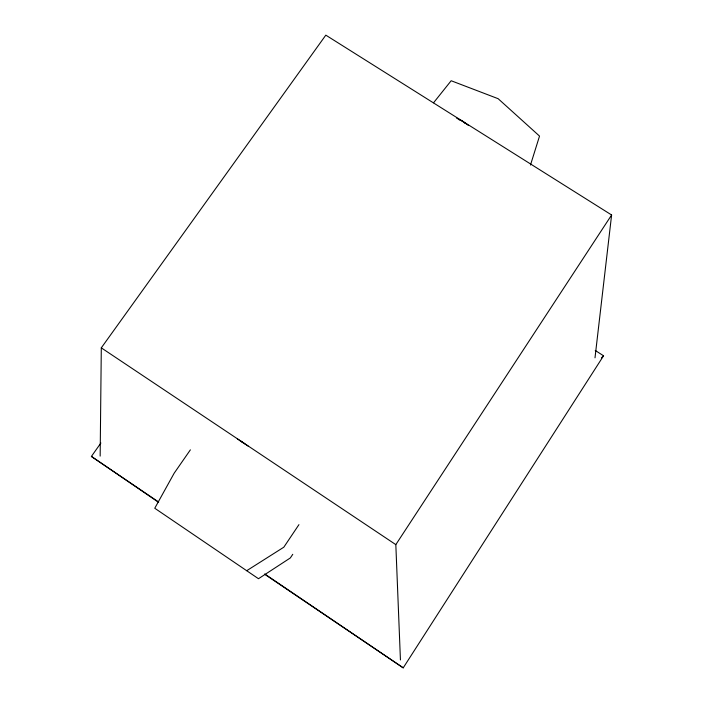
<?xml version="1.0" encoding="UTF-8"?>
<svg xmlns="http://www.w3.org/2000/svg" width="703" height="703" viewBox="0 0 703 703"><rect width="100%" height="100%" fill="white"/><g stroke="black" fill="none" stroke-linecap="round" stroke-linejoin="round"><path stroke-width="1.05" d="M100.16 456.106L101.302 347.853L325.814 35.15L611.61 214.986L595.002 357.818M530.475 165.038L539.526 136.092L498.137 98.692L451.159 80.74L433.549 102.787M264.469 574.123L403.214 667.85L603.561 355.788L595.239 350.454M400.438 659.959L395.824 544.632L611.61 214.986M292.764 554.307L290.339 557.936L258.484 578.718L154.765 508.251L174.159 473.216L190.381 449.841M298.942 524.64L283.819 547.198L246.744 570.687M158.219 502.074L91.39 456.432L100.889 443.013M601.381 358.02L603.561 355.788M458.312 119.361L462.337 121.048L468.558 125.521M456.537 118.034L462.337 121.048L464.85 123.139M240.048 440.649L248.168 446.097M237.35 438.865L244.582 443.698M101.302 347.853L395.824 544.632M91.39 456.432L158.667 502.039M265.031 574.158L403.214 667.85"/></g></svg>
